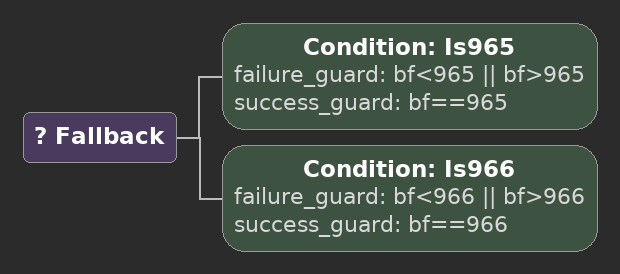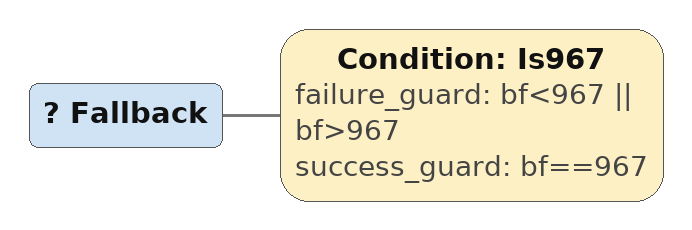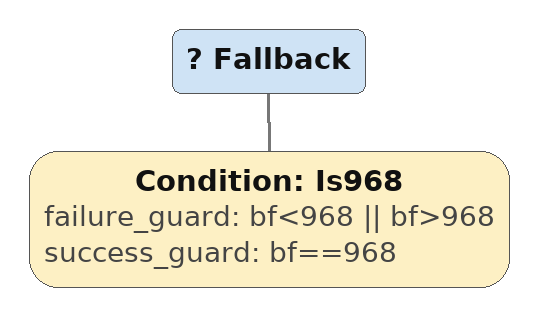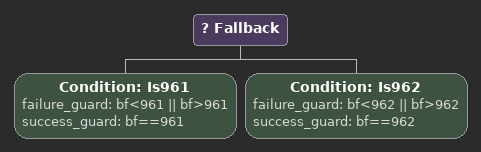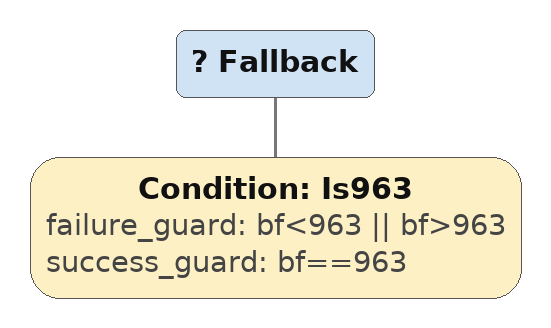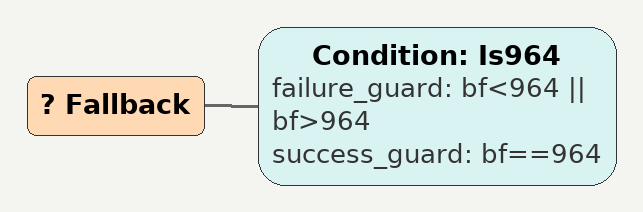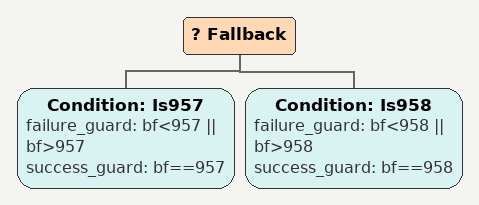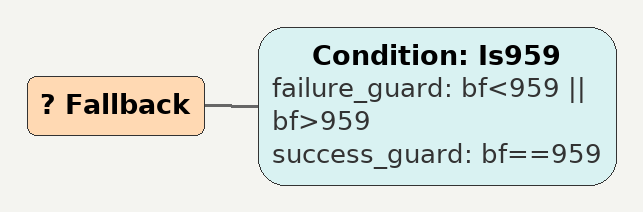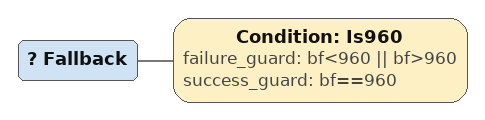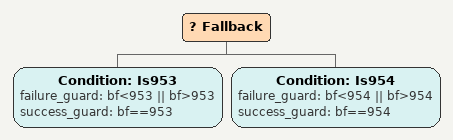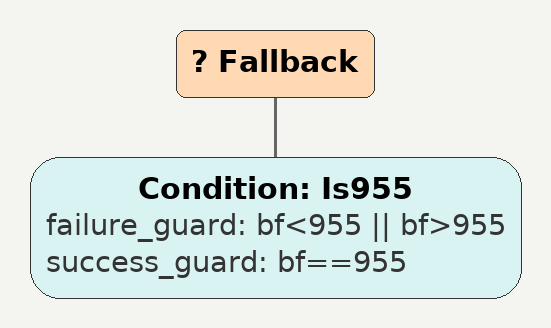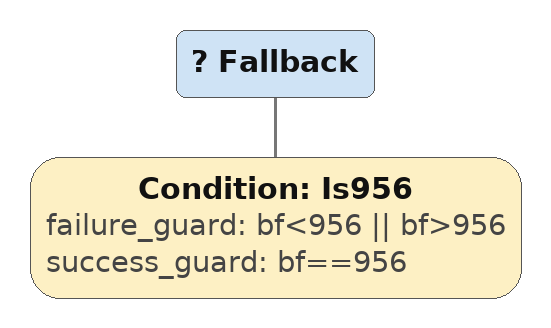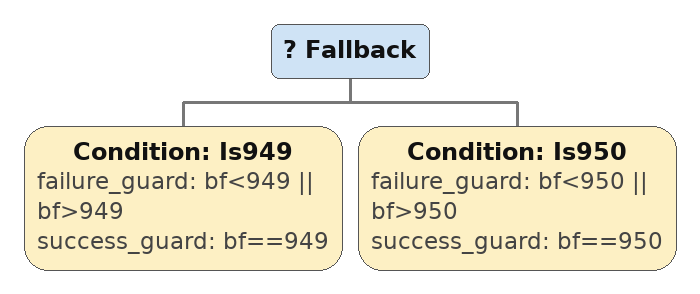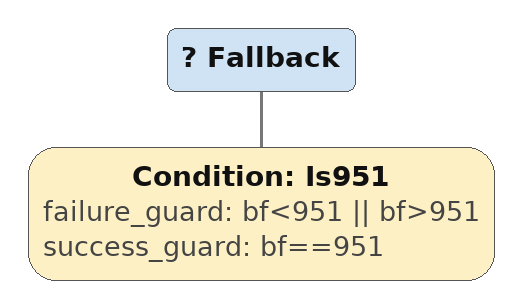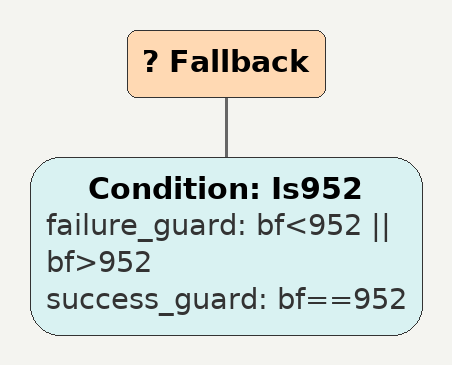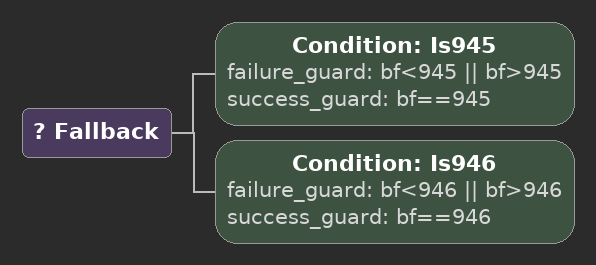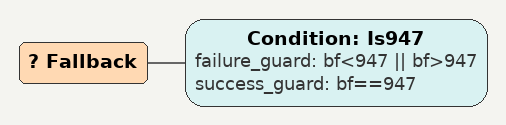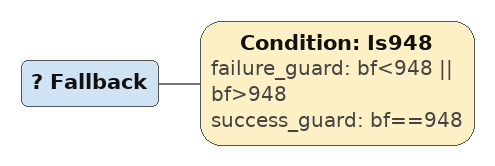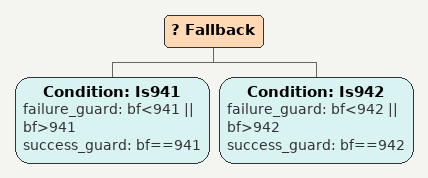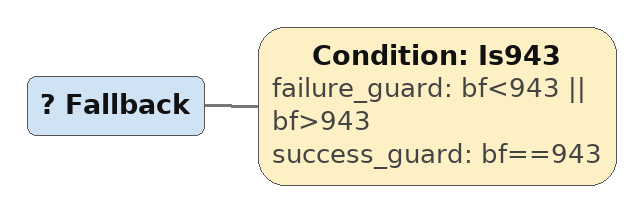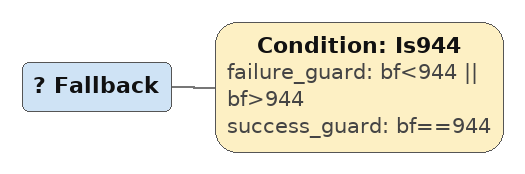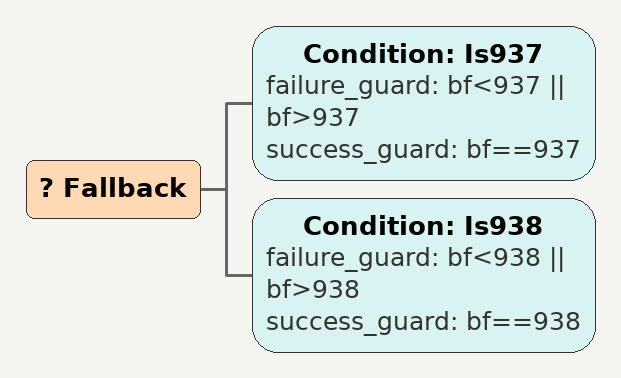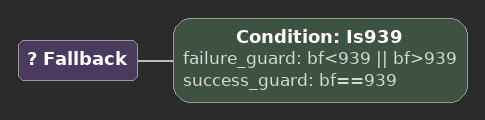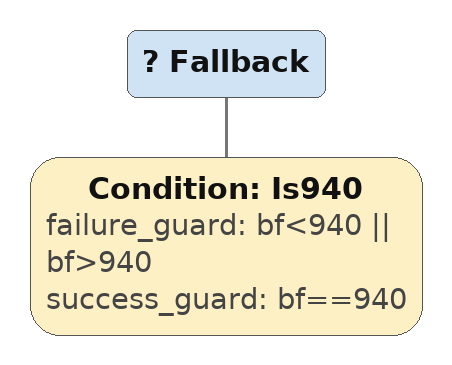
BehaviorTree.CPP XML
<Fallback>
    <Condition ID="Is965" failure_guard="bf&lt;965 || bf>965" success_guard="bf==965"/>
    <Condition ID="Is966" failure_guard="bf&lt;966 || bf>966" success_guard="bf==966"/>
        sequence964
        sequence
        children {
        } end_children
    } end_composite
</Fallback>

<Fallback>
    <Condition ID="Is967" failure_guard="bf&lt;967 || bf>967" success_guard="bf==967"/>
        sequence964
        sequence
        children {
        } end_children
    } end_composite
</Fallback>

<Fallback>
    <Condition ID="Is968" failure_guard="bf&lt;968 || bf>968" success_guard="bf==968"/>
        sequence964
        sequence
        children {
        } end_children
    } end_composite
</Fallback>

<Fallback>
    <Condition ID="Is961" failure_guard="bf&lt;961 || bf>961" success_guard="bf==961"/>
    <Condition ID="Is962" failure_guard="bf&lt;962 || bf>962" success_guard="bf==962"/>
        sequence960
        sequence
        children {
        } end_children
    } end_composite
</Fallback>

<Fallback>
    <Condition ID="Is963" failure_guard="bf&lt;963 || bf>963" success_guard="bf==963"/>
        sequence960
        sequence
        children {
        } end_children
    } end_composite
</Fallback>

<Fallback>
    <Condition ID="Is964" failure_guard="bf&lt;964 || bf>964" success_guard="bf==964"/>
        sequence960
        sequence
        children {
        } end_children
    } end_composite
</Fallback>

<Fallback>
    <Condition ID="Is957" failure_guard="bf&lt;957 || bf>957" success_guard="bf==957"/>
    <Condition ID="Is958" failure_guard="bf&lt;958 || bf>958" success_guard="bf==958"/>
        sequence956
        sequence
        children {
        } end_children
    } end_composite
</Fallback>

<Fallback>
    <Condition ID="Is959" failure_guard="bf&lt;959 || bf>959" success_guard="bf==959"/>
        sequence956
        sequence
        children {
        } end_children
    } end_composite
</Fallback>

<Fallback>
    <Condition ID="Is960" failure_guard="bf&lt;960 || bf>960" success_guard="bf==960"/>
        sequence956
        sequence
        children {
        } end_children
    } end_composite
</Fallback>

<Fallback>
    <Condition ID="Is953" failure_guard="bf&lt;953 || bf>953" success_guard="bf==953"/>
    <Condition ID="Is954" failure_guard="bf&lt;954 || bf>954" success_guard="bf==954"/>
        sequence952
        sequence
        children {
        } end_children
    } end_composite
</Fallback>

<Fallback>
    <Condition ID="Is955" failure_guard="bf&lt;955 || bf>955" success_guard="bf==955"/>
        sequence952
        sequence
        children {
        } end_children
    } end_composite
</Fallback>

<Fallback>
    <Condition ID="Is956" failure_guard="bf&lt;956 || bf>956" success_guard="bf==956"/>
        sequence952
        sequence
        children {
        } end_children
    } end_composite
</Fallback>

<Fallback>
    <Condition ID="Is949" failure_guard="bf&lt;949 || bf>949" success_guard="bf==949"/>
    <Condition ID="Is950" failure_guard="bf&lt;950 || bf>950" success_guard="bf==950"/>
        sequence948
        sequence
        children {
        } end_children
    } end_composite
</Fallback>

<Fallback>
    <Condition ID="Is951" failure_guard="bf&lt;951 || bf>951" success_guard="bf==951"/>
        sequence948
        sequence
        children {
        } end_children
    } end_composite
</Fallback>

<Fallback>
    <Condition ID="Is952" failure_guard="bf&lt;952 || bf>952" success_guard="bf==952"/>
        sequence948
        sequence
        children {
        } end_children
    } end_composite
</Fallback>

<Fallback>
    <Condition ID="Is945" failure_guard="bf&lt;945 || bf>945" success_guard="bf==945"/>
    <Condition ID="Is946" failure_guard="bf&lt;946 || bf>946" success_guard="bf==946"/>
        sequence944
        sequence
        children {
        } end_children
    } end_composite
</Fallback>

<Fallback>
    <Condition ID="Is947" failure_guard="bf&lt;947 || bf>947" success_guard="bf==947"/>
        sequence944
        sequence
        children {
        } end_children
    } end_composite
</Fallback>

<Fallback>
    <Condition ID="Is948" failure_guard="bf&lt;948 || bf>948" success_guard="bf==948"/>
        sequence944
        sequence
        children {
        } end_children
    } end_composite
</Fallback>

<Fallback>
    <Condition ID="Is941" failure_guard="bf&lt;941 || bf>941" success_guard="bf==941"/>
    <Condition ID="Is942" failure_guard="bf&lt;942 || bf>942" success_guard="bf==942"/>
        sequence940
        sequence
        children {
        } end_children
    } end_composite
</Fallback>

<Fallback>
    <Condition ID="Is943" failure_guard="bf&lt;943 || bf>943" success_guard="bf==943"/>
        sequence940
        sequence
        children {
        } end_children
    } end_composite
</Fallback>

<Fallback>
    <Condition ID="Is944" failure_guard="bf&lt;944 || bf>944" success_guard="bf==944"/>
        sequence940
        sequence
        children {
        } end_children
    } end_composite
</Fallback>

<Fallback>
    <Condition ID="Is937" failure_guard="bf&lt;937 || bf>937" success_guard="bf==937"/>
    <Condition ID="Is938" failure_guard="bf&lt;938 || bf>938" success_guard="bf==938"/>
        sequence936
        sequence
        children {
        } end_children
    } end_composite
</Fallback>

<Fallback>
    <Condition ID="Is939" failure_guard="bf&lt;939 || bf>939" success_guard="bf==939"/>
        sequence936
        sequence
        children {
        } end_children
    } end_composite
</Fallback>

<Fallback>
    <Condition ID="Is940" failure_guard="bf&lt;940 || bf>940" success_guard="bf==940"/>
        sequence936
        sequence
        children {
        } end_children
    } end_composite
</Fallback>
